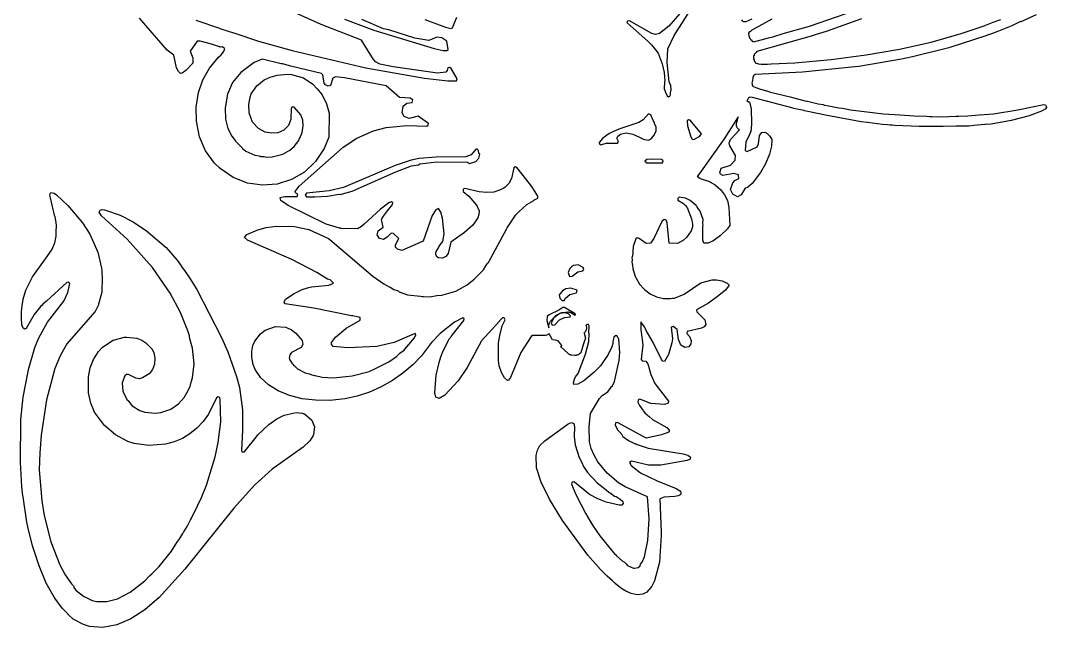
# Model space of a CAD drawing. Header units: millimetres. Extents: x 23 to 290, y 17 to 291.
# Drawn here: x 70.9 to 284.5, y 16.9 to 143.4 of the extents above; entities that cross this region are included whole.
import ezdxf

# ---------------------------------------------------------------- set-up
doc = ezdxf.new("R2010")
doc.units = ezdxf.units.MM
doc.layers.add('CUT', color=7, linetype='CONTINUOUS')

msp = doc.modelspace()

# ---------------------------------------------------------------- linework, layer by layer
at = {"layer": 'CUT'}
for points in [[(107.4317, 143.4161), (112.3596, 141.7773), (112.6517, 141.6358), (115.3082, 140.7764), (115.3589, 140.7798), (120.4871, 139.0742), (127.507, 137.0897), (142.7968, 133.482), (155.058, 131.3548), (159.8934, 130.7649), (161.6976, 130.7679), (161.8064, 131.2427), (160.6121, 133.3338), (160.2944, 133.6045), (159.9172, 133.4698), (159.7777, 132.9199), (159.4665, 132.583), (157.7325, 132.3883), (148.4958, 133.6909), (145.7593, 134.2755), (144.8704, 134.7692), (144.5938, 135.0699), (144.4307, 135.2633), (141.952, 139.25), (133.5177, 142.5573), (125.1719, 146.2862)], [(208.1846, 144.8225), (205.9326, 142.1803), (203.9524, 140.6342), (203.1006, 140.4382), (202.3558, 140.6354), (197.6895, 143.3042), (197.3242, 143.2507), (197.1678, 142.9163), (201.5692, 139.019), (202.075, 138.4949), (202.1215, 138.4468), (202.1432, 138.4243), (202.3026, 138.2591), (203.6457, 136.5855), (204.5373, 134.3262), (204.9293, 132.5255), (205.0363, 130.6953), (204.9912, 130.614), (204.932, 129.1045), (205.1584, 128.6093), (205.1596, 128.5883), (205.5269, 127.6811), (205.8279, 127.481), (206.138, 127.5873), (206.2571, 127.8926), (206.2145, 128.3153), (206.4118, 128.927), (206.323, 129.8445), (205.9883, 130.5597), (205.5806, 134.6038), (205.676, 137.4419), (206.9971, 140.2148), (211.4475, 147.188)], [(282.3457, 144.5509), (279.144, 143.0828), (279.1337, 143.1013), (279.1216, 143.1289), (277.2671, 142.2628), (274.5157, 141.1427), (272.5097, 140.3514), (272.4834, 140.4117), (272.064, 140.2409), (264.2067, 137.6915), (256.6086, 135.7585), (255.2915, 135.493), (254.317, 135.3121), (245.4218, 133.8007), (244.6385, 133.7125), (233.7483, 132.5953), (223.8814, 132.1296), (223.6105, 131.9869), (223.3649, 131.4718), (223.2927, 130.7767), (223.1678, 130.3878), (223.2263, 130.138), (223.2195, 130.0723), (223.2615, 129.9878), (223.3169, 129.7517), (223.3923, 129.7249), (223.4475, 129.6137), (224.9796, 129.0363), (226.2042, 128.7218), (226.2985, 128.6917), (227.0616, 128.4205), (231.1368, 127.4552), (234.5046, 126.5904), (234.5111, 126.6187), (234.5182, 126.6398), (237.0059, 126.0232), (237.9928, 125.8313), (238.3029, 125.7579), (239.1773, 125.6011), (241.2611, 125.196), (242.0453, 125.0868), (243.7422, 124.7825), (250.5592, 123.8972), (253.9751, 123.7097), (256.9661, 123.484), (259.5756, 123.4023), (260.2489, 123.3654), (260.6594, 123.3684), (262.6336, 123.3065), (265.7139, 123.4055), (266.257, 123.4095), (266.2573, 123.4229), (268.1291, 123.483), (270.4834, 123.6794), (271.5725, 123.7554), (271.5718, 123.7702), (273.4675, 123.9284), (278.5715, 124.7256), (283.9386, 125.8799), (284.3029, 125.7983), (284.3263, 125.7635), (284.3842, 125.655), (284.4308, 125.5411), (284.4654, 125.423), (284.5107, 125.2326), (284.2372, 124.8589), (283.5038, 124.4566), (280.8884, 123.5201), (277.1855, 122.5643), (273.0204, 121.7667), (271.8131, 121.6663), (271.8082, 121.693), (271.6856, 121.6734), (269.3874, 121.4645), (268.3462, 121.3779), (266.3334, 121.3329), (266.3309, 121.3611), (265.6665, 121.318), (263.0326, 121.2591), (258.2948, 121.2591), (258.0224, 121.2614), (252.9436, 121.4806), (252.4206, 121.5268), (251.996, 121.5643), (251.4477, 121.6127), (250.3707, 121.7079), (247.2539, 122.0828), (245.9614, 122.2684), (238.4796, 123.6308), (234.8562, 124.3892), (234.0853, 124.5506), (234.0368, 124.5607), (234.0383, 124.5724), (234.0448, 124.6007), (231.9524, 125.031), (231.7925, 125.0675), (223.298, 127.3307), (222.7634, 127.4238), (222.4933, 127.2768), (222.1408, 126.5844), (222.2175, 126.561), (222.3261, 126.5158), (222.4297, 126.4602), (222.4519, 126.4453), (222.7203, 126.3887), (223.0183, 124.9363), (223.1067, 121.8109), (222.9584, 120.072), (222.9407, 120.0703), (222.825, 120.0709), (222.8143, 120.072), (222.7587, 119.7449), (221.9086, 118.0105), (221.7775, 116.2951), (222.2329, 116.1082), (224.295, 117.0136), (224.5897, 117.6557), (224.7979, 119.3966), (225.253, 120.0373), (225.9006, 120.0748), (226.2743, 119.8634), (226.921, 119.2747), (227.3243, 118.5521), (227.3304, 118.4789), (227.3319, 118.4601), (227.3322, 118.4566), (227.3345, 118.4294), (227.276, 117.1645), (226.8231, 115.5056), (226.0232, 113.5199), (224.9903, 111.7254), (223.2257, 109.3956), (222.2695, 108.5946), (221.7715, 108.4463), (220.9563, 107.0386), (220.1839, 106.609), (219.2072, 107.1927), (218.7529, 108.1481), (219.217, 109.531), (219.6701, 110.0383), (220.4836, 110.4603), (220.4075, 111.2218), (219.4422, 111.4918), (217.1596, 111.1093), (216.6385, 111.3322), (216.4824, 111.639), (216.7722, 112.5862), (218.7154, 113.2043), (219.7161, 114.257), (219.7505, 115.2365), (218.6199, 117.2444), (218.4866, 117.9093), (218.7608, 118.541), (220.5853, 120.6174), (220.5725, 120.6236), (220.4739, 120.6842), (220.3815, 120.754), (220.2964, 120.8324), (220.2191, 120.9186), (220.1506, 121.0118), (220.0913, 121.1112), (220.0419, 121.2159), (220.0028, 121.3248), (219.9744, 121.437), (219.9569, 121.5514), (219.9505, 121.667), (219.9553, 121.7826), (219.9712, 121.8973), (219.9981, 122.0099), (220.0357, 122.1193), (220.0837, 122.2247), (220.1448, 122.3433), (220.3532, 123.132), (220.3476, 123.3258), (220.3465, 123.3268), (217.4494, 118.7195), (211.9523, 111.0139), (211.9546, 111.009), (211.8281, 110.9616), (212.083, 110.7322), (212.1436, 110.6016), (212.2647, 110.5686), (212.42, 110.4288), (214.3333, 109.8107), (214.5101, 109.7152), (214.7156, 109.6013), (214.7307, 109.593), (214.7584, 109.5776), (215.541, 109.144), (216.6464, 108.186), (217.5142, 107.0423), (218.0881, 105.8655), (218.3967, 104.4347), (218.6105, 100.6526), (218.4686, 100.4669), (218.3391, 100.2974), (218.3289, 100.284), (218.111, 99.9988), (216.6572, 98.5681), (215.0249, 97.4023), (215.0019, 97.3901), (214.9771, 97.3771), (214.9668, 97.3716), (214.9572, 97.3666), (214.0879, 97.0104), (214.0762, 97.0078), (214.0388, 96.9997), (213.9733, 96.9853), (213.8958, 96.9684), (213.2066, 96.9863), (212.9502, 97.6224), (212.993, 100.5157), (213.0327, 100.6292), (213.006, 101.0797), (213.0068, 101.0866), (213.0045, 101.1048), (213.0023, 101.1427), (213.0135, 101.9044), (212.3934, 103.6805), (212.0148, 104.2121), (211.8141, 104.5249), (211.7499, 104.584), (211.5958, 104.8004), (210.3483, 105.8831), (209.3549, 106.3255), (208.0418, 106.5451), (207.7693, 106.2972), (207.8039, 105.9648), (208.9708, 105.2494), (209.0208, 105.1937), (209.1579, 105.0412), (209.2488, 104.94), (209.3416, 104.8367), (209.6618, 104.4589), (209.6849, 104.4207), (209.6941, 104.4053), (209.6967, 104.4011), (209.6976, 104.3996), (210.638, 102.025), (210.8068, 100.9685), (210.7944, 100.3505), (210.5187, 99.5627), (209.5861, 98.1536), (208.9703, 97.5778), (207.682, 96.9383), (205.9513, 97.0095), (205.5305, 101.2115), (205.3191, 101.7661), (204.956, 101.9206), (204.4398, 101.4643), (202.7876, 97.9468), (202.0736, 97.0063), (201.1867, 96.915), (199.7264, 97.9805), (199.2998, 98.1044), (199.019, 97.8786), (198.4755, 96.2843), (198.3121, 94.2335), (198.1751, 94.0627), (198.2527, 93.4881), (198.2171, 93.0418), (198.2645, 92.7321), (198.2428, 92.7087), (198.3014, 92.491), (198.3069, 92.4551), (198.4135, 91.6434), (198.4432, 91.5635), (198.4787, 91.3317), (198.5836, 91.039), (198.5965, 90.9434), (198.9819, 89.8895), (199.0133, 89.8395), (199.0275, 89.7999), (199.8067, 88.4448), (200.8138, 87.322), (201.9941, 86.4299), (203.3145, 85.799), (204.7899, 85.4811), (206.2777, 85.4822), (206.651, 85.5572), (207.0926, 85.5082), (209.0756, 86.3369), (212.5384, 88.7343), (214.9366, 89.3738), (215.8307, 89.3585), (216.9662, 89.1163), (218.0702, 88.672), (218.4302, 88.2044), (217.7005, 87.2074), (216.0359, 85.8417), (214.1466, 84.4647), (211.6748, 83.1021), (211.7036, 82.6466), (213.4202, 81.0402), (213.6029, 80.0563), (213.2662, 79.5778), (212.7096, 79.2779), (209.6899, 78.5534), (209.6571, 78.1607), (210.2265, 77.5146), (210.5283, 76.7275), (210.4509, 75.9808), (210.0518, 75.4205), (209.2322, 75.2711), (208.3723, 75.7039), (207.9284, 76.9493), (207.6018, 79.0065), (206.8291, 79.6023), (206.3813, 79.4759), (206.6498, 77.039), (206.5565, 76.1948), (205.8044, 73.7913), (204.9707, 72.3598), (204.6823, 72.3914), (204.3723, 72.7263), (202.6711, 76.3011), (201.1863, 78.7984), (200.8476, 79.5888), (200.0485, 80.5951), (200.0485, 78.9081), (200.1714, 78.478), (200.464, 75.8277), (200.1265, 72.736), (200.3615, 72.4936), (201.1124, 72.3928), (201.5186, 71.8718), (202.179, 69.6007), (202.9768, 67.748), (205.8515, 64.0757), (205.7512, 63.6864), (205.0097, 63.3967), (202.1585, 63.61), (199.844, 64.4944), (199.4835, 64.3267), (199.4538, 63.8762), (199.7792, 63.1462), (200.4929, 62.202), (200.5559, 62.0978), (200.6283, 62.0228), (200.9025, 61.6599), (201.3782, 61.2455), (201.5119, 61.1069), (201.749, 60.9224), (202.5308, 60.2412), (205.4689, 58.5669), (205.9722, 58.0272), (205.989, 57.7146), (205.9878, 57.7064), (205.9872, 57.7023), (205.986, 57.6942), (205.9842, 57.6816), (205.8346, 57.5896), (205.5383, 57.4879), (205.3691, 57.4299), (204.7435, 57.2153), (204.3647, 57.0854), (201.1822, 56.3837), (195.2205, 59.6144), (194.7944, 59.5423), (194.7021, 59.0964), (195.2584, 58.0614), (195.8788, 57.3896), (195.8841, 57.3813), (195.9331, 57.3308), (196.1487, 57.0973), (196.3489, 56.7399), (197.4735, 55.852), (198.8942, 55.2009), (199.0659, 55.1804), (199.2956, 55.059), (201.5906, 54.2776), (208.9061, 53.1208), (209.8639, 52.8496), (210.4391, 52.4164), (210.3448, 52.0011), (209.7115, 51.6807), (204.2331, 50.7591), (201.6912, 50.7296), (198.1029, 51.5876), (197.6872, 51.316), (197.886, 50.9509), (197.8787, 50.8769), (197.9798, 50.7786), (198.0385, 50.6708), (198.3009, 50.4666), (198.3571, 50.412), (198.4313, 50.3651), (200.0164, 49.1313), (203.4932, 47.467), (207.4235, 45.9169), (208.1602, 45.3963), (208.4277, 45.11), (208.4855, 44.949), (208.4113, 44.7813), (208.4003, 44.7566), (208.389, 44.731), (208.3728, 44.6943), (208.2773, 44.5732), (207.8459, 44.3498), (207.1178, 44.2192), (204.9292, 44.0745), (204.0596, 43.7011), (204.3231, 36.8025), (204.3296, 36.1149), (203.9213, 30.522), (202.9148, 26.674), (202.3373, 25.511), (201.8042, 24.8487), (201.7196, 24.7436), (201.6976, 24.7164), (201.6933, 24.711), (201.6039, 24.6104), (201.2967, 24.3226), (200.4866, 23.858), (199.3047, 23.7373), (198.0579, 24.0146), (196.9447, 24.5223), (196.7643, 24.6281), (196.6962, 24.668), (196.5935, 24.7282), (196.2356, 24.9381), (195.8317, 25.2101), (194.7437, 26.1221), (194.6497, 26.2009), (194.6105, 26.2338), (194.1493, 26.6204), (193.0496, 27.6084), (191.6599, 29.0284), (189.0587, 31.9765), (183.7773, 39.1851), (181.0463, 43.6368), (179.2888, 47.2092), (178.3806, 50.1935), (178.2938, 52.7379), (178.5401, 53.876), (179.047, 54.8263), (180.0675, 55.7863), (184.9384, 59.3194), (185.6063, 59.6406), (186.1139, 59.4547), (186.2869, 58.7208), (186.1988, 56.7083), (186.4353, 54.9635), (187.2172, 52.358), (187.7572, 51.2931), (188.1209, 50.4358), (188.9792, 49.1927), (190.9622, 47.0617), (192.8251, 45.638), (193.4369, 45.1426), (193.6605, 44.9996), (194.6026, 44.2796), (194.9236, 44.1921), (195.7566, 43.6595), (196.2901, 43.1466), (196.3756, 42.7256), (196.1298, 42.4277), (195.5554, 42.4192), (192.8633, 43.0702), (191.0956, 43.728), (189.4165, 44.6438), (186.2717, 47.1926), (185.9843, 47.2587), (185.7121, 47.0728), (185.6692, 46.781), (186.5123, 44.621), (188.594, 40.5753), (190.0196, 38.2287), (191.5243, 36.0172), (192.1533, 35.2564), (192.41, 34.8962), (193.362, 33.7943), (194.5955, 32.3023), (194.8196, 32.1072), (195.0069, 31.8905), (196.2063, 30.7839), (196.6579, 30.5077), (197.0002, 30.2098), (197.3256, 29.8659), (198.5686, 29.2739), (198.7125, 29.2957), (198.727, 29.2896), (198.7536, 29.302), (199.5453, 29.4219), (199.9301, 29.7771), (199.9942, 30.0977), (200.3412, 30.5386), (200.8334, 31.616), (201.4987, 35.0808), (201.7918, 39.5876), (201.4497, 44.1743), (196.7934, 46.2369), (195.4449, 47.0781), (193.0774, 49.0608), (191.1278, 51.454), (190.3387, 52.8135), (189.7113, 54.1905), (189.3605, 55.5938), (189.3026, 58.8245), (189.5885, 61.4768), (191.4418, 64.6151), (192.043, 65.2481), (193.2292, 66.0083), (193.8655, 66.9909), (193.8863, 67.0499), (194.1883, 67.2765), (194.6026, 68.194), (195.5497, 72.5151), (195.6681, 74.2317), (195.4906, 76.9547), (195.2242, 77.5762), (194.8394, 77.7834), (194.4547, 77.369), (194.2179, 76.4219), (194.2096, 76.0984), (194.0034, 75.3816), (193.2865, 73.765), (191.6451, 71.4215), (190.2963, 70.0149), (188.1928, 68.326), (186.9833, 67.6437), (186.1541, 67.5674), (186.0508, 67.8812), (186.2954, 68.6783), (186.4898, 69.1478), (187.0258, 69.8514), (188.5649, 73.8766), (189.216, 76.4811), (189.3048, 78.1385), (189.2399, 78.225), (189.3438, 79.7556), (189.1666, 80.0331), (188.8401, 80.0757), (188.6362, 79.8262), (188.656, 79.7881), (188.6998, 79.6785), (188.7327, 79.5651), (188.7542, 79.449), (188.7643, 79.3314), (188.7627, 79.2134), (188.7496, 79.096), (188.7249, 78.9806), (188.6891, 78.8681), (188.6424, 78.7597), (188.5852, 78.6564), (188.5182, 78.5592), (188.442, 78.4691), (188.3573, 78.3869), (188.2649, 78.3134), (188.2538, 78.3054), (188.2445, 78.2365), (188.5219, 77.2208), (188.2852, 76.4645), (188.0775, 75.8012), (187.5639, 74.1601), (187.2359, 73.8816), (187.142, 73.8095), (187.0414, 73.747), (186.9351, 73.6947), (186.8242, 73.6531), (186.7098, 73.6227), (186.5929, 73.6037), (186.4747, 73.5964), (186.3563, 73.6007), (185.6531, 73.6612), (185.5372, 73.6769), (185.4234, 73.7037), (185.3128, 73.7416), (185.2064, 73.79), (185.1052, 73.8485), (185.0102, 73.9166), (184.9222, 73.9937), (183.3796, 75.4837), (183.5926, 75.5636), (183.563, 75.7708), (182.9118, 76.5995), (182.3199, 76.8067), (181.6962, 76.816), (181.0217, 78.1048), (180.9949, 78.1636), (180.9494, 77.9524), (180.1413, 77.7516), (177.5064, 77.7198), (177.2233, 77.5531), (175.1024, 74.1855), (172.9099, 69.0027), (172.5437, 68.4814), (172.2809, 68.4021), (171.6873, 68.9524), (171.0861, 70.0679), (170.5827, 71.4289), (170.4193, 72.5409), (170.4231, 76.207), (170.6883, 77.7834), (171.2341, 79.7328), (171.8028, 81.037), (171.6344, 81.3969), (171.2723, 81.4373), (170.674, 80.7797), (170.6587, 80.7727), (170.6216, 80.7222), (166.9299, 76.6655), (163.9413, 71.1031), (162.0687, 68.2791), (159.2624, 65.3505), (158.0641, 64.6439), (157.4121, 64.9281), (157.1908, 65.8238), (157.486, 69.4831), (158.0777, 72.1419), (158.4431, 73.3339), (158.949, 74.5427), (160.1643, 76.9661), (160.2676, 77.1401), (160.4957, 77.4274), (160.6138, 77.5763), (160.7875, 77.7952), (161.3429, 78.4951), (163.2514, 80.8572), (163.2759, 81.1943), (163.0275, 81.4236), (161.2923, 80.5307), (158.2746, 78.1851), (156.5073, 76.2725), (154.4066, 73.5172), (152.585, 71.6091), (150.5547, 69.8802), (148.3492, 68.3622), (146.0235, 67.0521), (143.5741, 65.9494), (141.0341, 65.1154), (138.443, 64.581), (135.3353, 64.2256), (132.3685, 64.2549), (129.5661, 64.5806), (126.9363, 65.2346), (124.5697, 66.2021), (122.5641, 67.4526), (120.9486, 68.9231), (119.8047, 70.6689), (119.3463, 71.7087), (119.0942, 73.1464), (119.0935, 73.2128), (119.0926, 73.2972), (119.0901, 73.5337), (119.0808, 74.4119), (119.2788, 75.6595), (119.687, 76.5824), (120.9262, 78.1292), (121.9012, 78.8364), (124.0436, 79.6182), (124.044, 79.6182), (126.1408, 79.4716), (126.7544, 79.2329), (127.2918, 78.9946), (127.3377, 78.9638), (128.2862, 78.246), (129.5651, 76.7073), (129.6976, 75.8985), (129.3855, 75.2247), (127.372, 74.1907), (126.9834, 73.7362), (126.8658, 73.0022), (126.9332, 72.8712), (126.9324, 72.7246), (127.2134, 72.3272), (127.3955, 71.9736), (127.6022, 71.7773), (127.7541, 71.5625), (127.9912, 71.4078), (128.0344, 71.3666), (128.0506, 71.2966), (128.2092, 71.2006), (128.6072, 70.8225), (130.197, 69.9681), (131.0843, 69.7559), (131.5907, 69.5554), (132.1606, 69.4305), (132.2208, 69.4081), (132.2827, 69.4038), (133.7513, 69.0819), (136.119, 68.9339), (139.9962, 69.3186), (143.5479, 70.2657), (144.7021, 70.7985), (144.7317, 70.8313), (147.6211, 72.2394), (149.2058, 73.3455), (149.9293, 74.0445), (150.776, 74.7128), (151.1545, 75.1589), (151.1839, 75.1197), (151.723, 75.7776), (151.7581, 75.8115), (151.7891, 75.8583), (152.9301, 77.2506), (153.2261, 77.8722), (153.1669, 78.1977), (152.5749, 77.9906), (152.5036, 77.8921), (152.4259, 77.9044), (148.7552, 76.2793), (145.1269, 75.4464), (139.0521, 75.2059), (136.0032, 75.4781), (135.6844, 75.851), (135.7121, 76.3065), (136.4912, 77.3857), (138.6494, 79.2026), (138.7625, 79.2718), (138.8043, 79.2973), (138.9036, 79.3581), (139.3603, 79.6375), (141.6173, 80.9439), (141.6762, 81.4986), (141.3659, 81.561), (141.3234, 81.5986), (140.1159, 81.8372), (139.8323, 81.869), (132.0199, 83.4385), (126.0551, 84.3595), (125.8174, 84.7193), (126.106, 85.3501), (127.8876, 86.5231), (129.5765, 87.3108), (130.6533, 87.6789), (131.5251, 87.8856), (135.1423, 88.2311), (136.0894, 88.6455), (135.3791, 89.3262), (134.8508, 89.4719), (132.6075, 90.8627), (127.4461, 93.5466), (118.2161, 97.6288), (117.5901, 98.1567), (118.0581, 98.817), (120.3369, 99.7755), (122.0901, 100.2179), (124.221, 100.5435), (127.9503, 100.4547), (130.9691, 99.8035), (135.0407, 97.9365), (135.3557, 97.7535), (144.2926, 90.1179), (146.5797, 88.504), (147.5628, 87.9632), (147.6874, 87.8759), (147.8563, 87.8018), (148.6528, 87.3637), (149.5882, 87.0382), (149.7928, 86.8697), (151.4798, 86.2481), (154.2158, 85.9305), (154.5835, 85.8676), (154.7912, 85.8638), (154.7947, 85.8634), (154.7987, 85.8636), (156.1702, 85.8385), (157.6116, 86.0584), (158.6423, 86.1297), (161.5724, 86.9584), (163.9106, 88.3199), (165.3539, 89.5123), (165.6151, 89.7033), (165.7386, 89.83), (165.9528, 90.0069), (167.2846, 91.398), (167.7876, 92.2878), (168.083, 92.6784), (168.3298, 92.9752), (168.3846, 93.0771), (168.4157, 93.1183), (172.1092, 99.9054), (172.1229, 99.9299), (172.1985, 100.0651), (172.2481, 100.1537), (174.0662, 102.9105), (174.6749, 103.5401), (176.3413, 105.0422), (177.7916, 105.8709), (177.8296, 105.9158), (178.6047, 106.3641), (178.6124, 106.7408), (177.3599, 108.7596), (174.2918, 112.7284), (173.9509, 112.8509), (173.6565, 112.6398), (173.1647, 110.4187), (172.5757, 109.3904), (171.8163, 108.6583), (171.5492, 108.4714), (170.681, 107.9869), (169.4526, 107.6185), (167.9953, 107.5274), (166.4247, 107.6468), (163.4545, 108.3491), (163.1068, 108.2226), (163.09, 107.7253), (164.2436, 106.7689), (165.8938, 104.9243), (165.9113, 104.903), (165.9275, 104.862), (165.9564, 104.7888), (166.0666, 104.5093), (166.3887, 103.6924), (166.3582, 102.9608), (166.1282, 102.2334), (165.0827, 100.7387), (163.3338, 99.2274), (160.5012, 97.1871), (159.9799, 94.8489), (159.4779, 94.2197), (158.785, 93.889), (157.9686, 93.9122), (157.5952, 94.1139), (157.3845, 94.6436), (157.3834, 94.6767), (157.3817, 94.7267), (157.3723, 95.0094), (157.4484, 95.2256), (157.9215, 96.0088), (158.0277, 96.1845), (158.0399, 96.2048), (158.3103, 96.6524), (158.8254, 97.3238), (159.1412, 98.9072), (158.8182, 102.1725), (158.4411, 103.4695), (157.9543, 104.2121), (157.3779, 103.9283), (156.6657, 102.7201), (154.7556, 97.3665), (150.3215, 95.4821), (149.3903, 95.7606), (149.0141, 96.1278), (148.9831, 96.6412), (149.6678, 97.9434), (148.584, 98.9849), (148.0656, 99.054), (147.2804, 98.2119), (146.4695, 97.7308), (145.6629, 97.956), (145.2073, 98.6962), (145.4048, 99.53), (146.4456, 100.2938), (146.0996, 101.9046), (146.1717, 102.0573), (146.4912, 102.6276), (147.3136, 103.7062), (148.1701, 104.7678), (148.3939, 105.0275), (148.4123, 105.3607), (148.1659, 105.5858), (147.8334, 105.4736), (147.7748, 105.4717), (147.7314, 105.4391), (147.644, 105.4097), (145.9086, 104.0578), (142.4566, 100.9053), (141.9347, 100.4404), (141.1097, 99.9383), (137.693, 100.0636), (137.6017, 100.0825), (137.591, 100.0847), (137.4949, 100.1045), (137.3771, 100.1288), (134.5809, 100.9449), (126.6881, 104.8032), (125.1539, 105.8561), (125.0125, 106.4715), (125.9663, 106.7001), (128.5319, 106.7278), (128.6572, 107.1776), (128.1562, 107.5), (128.0997, 107.7445), (128.979, 108.824), (138.0933, 116.9591), (140.9521, 118.8804), (144.412, 120.3886), (147.0775, 121.0799), (151.3755, 121.4706), (155.539, 121.3841), (155.8245, 121.5551), (155.8609, 121.9203), (153.7271, 123.4226), (151.8465, 122.9467), (150.8155, 123.3768), (150.4116, 124.1259), (150.617, 125.5376), (151.3553, 126.1249), (152.4471, 126.3108), (152.5776, 126.8236), (152.0372, 127.1959), (149.8159, 127.2906), (147.0268, 129.7775), (138.4153, 131.4147), (136.5051, 131.6178), (135.9354, 131.3427), (135.4931, 129.8147), (135.009, 129.6697), (134.4319, 129.9671), (134.1852, 130.3138), (133.8535, 132.0419), (133.616, 132.2925), (127.2405, 133.8301), (125.4584, 134.3075), (125.1951, 134.3234), (121.236, 135.2782), (119.6058, 134.6258), (116.7806, 132.5544), (115.0999, 130.4342), (114.0119, 128.0315), (113.5695, 125.1687), (113.6293, 122.8391), (114.0728, 120.8915), (114.9399, 119.2419), (115.6013, 118.3966), (115.6745, 118.3268), (115.7291, 118.2348), (116.9642, 117.0063), (117.0478, 116.9506), (117.177, 116.6738), (117.8281, 116.1115), (119.7223, 115.2827), (120.6333, 115.1461), (120.8751, 115.0563), (121.5938, 115.002), (122.0901, 114.9276), (123.3035, 114.9572), (125.5233, 115.4899), (127.0031, 116.3482), (127.9207, 117.1474), (128.8678, 118.3904), (128.9542, 118.6756), (129.0954, 118.8781), (129.5937, 120.0626), (129.8081, 121.4038), (129.7181, 122.5955), (129.3079, 123.7163), (127.8921, 125.3062), (127.5191, 125.3449), (127.2948, 125.089), (127.2388, 122.765), (126.7036, 121.4706), (125.7604, 120.5266), (124.5253, 119.986), (123.1936, 119.8693), (121.8514, 120.1363), (120.4627, 120.8813), (119.2092, 122.1733), (118.5091, 124.1592), (118.4496, 125.8531), (118.7173, 127.3698), (118.9863, 128.0978), (120.1316, 129.7418), (121.6757, 130.9691), (122.9188, 131.5907), (124.3986, 132.005), (126.5045, 132.2088), (127.3851, 132.148), (129.8658, 131.3845), (131.7851, 130.0875), (131.8085, 130.069), (132.7007, 129.0991), (133.7092, 127.9021), (134.6627, 126.0276), (135.1987, 124.0623), (135.1108, 119.0891), (134.1419, 116.7207), (132.3432, 113.965), (130.028, 111.7703), (127.3232, 110.237), (124.3495, 109.306), (121.285, 109.0655), (118.1906, 109.4864), (115.1823, 110.6486), (112.5151, 112.5169), (111.3562, 113.6447), (109.4606, 116.2238), (108.1927, 119.1389), (107.5552, 122.3839), (107.5323, 125.3293), (108.0019, 128.335), (108.8898, 130.9987), (110.2809, 133.4257), (112.168, 135.6976), (112.7078, 136.2374), (113.2406, 136.9181), (113.2553, 137.0066), (113.3293, 137.0957), (113.4773, 137.5397), (113.3575, 137.6196), (113.3589, 137.6285), (113.3392, 137.6318), (112.9446, 137.8948), (112.6158, 137.8028), (112.4153, 137.8598), (112.3627, 137.8547), (110.7154, 138.4656), (108.3381, 139.046), (107.712, 139.0437), (106.2423, 137.0014), (106.7792, 135.5679), (106.8173, 134.4965), (105.3328, 132.9165), (104.6097, 132.4135), (104.2135, 132.3483), (103.8045, 132.715), (103.42, 133.515), (102.8607, 136.1648), (101.4955, 137.2085), (95.736, 143.8123)], [(138.3806, 143.6271), (144.4984, 141.3509), (157.0254, 137.5388), (158.938, 137.1246), (159.6765, 137.0857), (159.9726, 137.2952), (159.6633, 139.0722), (158.6383, 139.7459), (157.5922, 139.8823), (155.969, 139.1946), (153.0089, 139.7014), (147.6386, 141.4175), (146.4829, 141.6089), (142.0001, 143.5396)], [(155.106, 143.5959), (159.4034, 141.9969), (160.5083, 141.7262), (160.8421, 141.8648), (161.7752, 144.072)], [(221.0584, 143.4949), (221.1464, 143.3216), (221.2542, 143.2656), (221.3452, 143.1302), (221.5016, 143.1371), (221.5124, 143.1314), (221.5349, 143.1385), (221.9722, 143.1576), (223.2307, 143.7122)], [(227.3638, 143.6679), (223.1827, 141.3548), (222.8668, 141.092), (222.7562, 141.0314), (222.7293, 140.9777), (222.4808, 140.771), (222.52, 140.5678), (222.5116, 140.5586), (222.6062, 139.9071), (222.6617, 139.8336), (222.6853, 139.7115), (222.7662, 139.6289), (222.7875, 139.6628), (222.7891, 139.6648), (222.8386, 139.5992), (222.8845, 139.46), (223.0018, 139.3642), (223.0504, 139.3185), (223.2593, 139.0417), (223.3929, 138.9967), (223.3988, 138.9911), (223.4053, 138.9925), (223.6, 138.9268), (226.6297, 139.7727), (227.5414, 139.9896), (229.6809, 140.6245), (235.156, 142.153), (242.8197, 144.8353)], [(245.9943, 143.7055), (238.6403, 141.0719), (236.6022, 140.4333), (236.1343, 140.2867), (236.0951, 140.2744), (236.0001, 140.2446), (224.2491, 136.8845), (224.0736, 136.7069), (224.0688, 136.705), (223.7122, 136.3677), (223.7106, 136.3393), (223.6938, 136.3224), (223.6962, 136.0961), (223.689, 135.9733), (223.6131, 136.0141), (223.5306, 136.0696), (223.5165, 135.3758), (223.6403, 135.1484), (223.6399, 135.1405), (223.6885, 135.0587), (223.6976, 134.824), (223.7437, 134.8055), (223.9482, 134.5454), (223.9737, 134.5362), (224.0097, 134.4702), (224.3301, 134.4073), (224.4225, 134.3739), (224.5226, 134.3696), (225.0855, 134.2592), (226.1477, 134.299), (226.4335, 134.2865), (227.1744, 134.3374), (232.1092, 134.5223), (239.7076, 135.2317), (246.9492, 136.1773), (253.8829, 137.3922), (260.4738, 138.8706), (266.7475, 140.6378), (271.7482, 142.3288), (271.737, 142.3616), (271.9973, 142.4471), (273.4219, 143.0115), (274.9882, 143.5614)]]:
    msp.add_lwpolyline(points, dxfattribs=at)
for points in [[(202.2318, 118.6847), (202.8433, 119.4444), (203.2879, 120.4104), (203.2462, 121.1248), (202.9167, 121.8848), (202.8886, 122.0484), (202.6562, 122.5206), (202.6383, 122.5269), (202.1258, 123.7088), (201.6992, 123.8889), (200.5215, 122.6857), (199.6209, 122.1156), (195.4895, 120.7332), (195.3949, 120.6878), (195.3367, 120.6728), (193.6074, 119.8621), (193.5163, 119.7867), (193.3876, 119.725), (192.1823, 118.8714), (191.3819, 117.9253), (191.4482, 117.6016), (191.7394, 117.4453), (192.8463, 117.8307), (195.2159, 117.8317), (195.4528, 118.1625), (195.105, 118.8712), (195.2695, 119.2926), (195.8267, 119.6931), (197.0066, 119.9592), (198.4119, 119.6895), (199.9152, 118.9755), (199.9258, 118.9637), (200.0577, 118.9079), (200.1522, 118.863), (200.2284, 118.8207), (200.2498, 118.8167), (200.8273, 118.5424), (201.6863, 118.4096)], [(209.9987, 122.6602), (209.7482, 122.4477), (209.7624, 121.4432), (210.4482, 119.1096), (210.7553, 118.668), (211.0882, 118.5822), (212.3685, 119.2512), (212.6969, 119.7855), (210.3525, 122.5827)], [(166.249, 116.2816), (166.0277, 116.562), (165.6897, 116.5549), (164.7449, 115.3507), (163.6404, 114.9565), (157.4824, 114.8947), (153.9269, 114.6035), (152.285, 114.2761), (148.9476, 113.1915), (138.1637, 108.571), (135.1971, 107.912), (130.4655, 107.3659), (130.2169, 107.0079), (130.4562, 106.6435), (132.2288, 106.6134), (134.8668, 106.7619), (137.2397, 107.1977), (137.4805, 107.0844), (139.9962, 107.8243), (149.0825, 111.8495), (152.3382, 113.063), (153.818, 113.3293), (154.033, 113.5228), (157.5768, 113.8943), (163.9958, 113.8869), (164.3841, 113.5957), (165.716, 113.9805), (166.3671, 114.6908), (166.5447, 115.5195), (166.3141, 115.6637)], [(201.2916, 114.3948), (200.9068, 114.0397), (201.2916, 113.6845), (204.5472, 113.7437), (204.7248, 114.1581), (204.3696, 114.3948), (202.3275, 114.4836)], [(71.1544, 80.9724), (71.1509, 81.0122), (71.1307, 81.2388), (71.1355, 81.6764), (71.1661, 82.4087), (71.1684, 82.4652), (71.1744, 82.6093), (71.2094, 83.448), (71.5085, 85.3027), (72.0552, 87.1873), (73.4061, 89.9457), (76.1203, 93.7226), (76.6087, 94.3952), (76.6228, 94.4219), (77.4767, 95.6101), (78.0544, 97.0249), (78.3663, 98.464), (78.3465, 99.1051), (78.3737, 99.2391), (78.401, 100.7581), (78.2656, 101.7168), (78.2587, 101.9386), (78.2001, 102.1798), (78.1555, 102.496), (78.1149, 102.5311), (77.101, 106.7078), (77.0445, 107.1495), (77.2852, 107.5297), (77.9158, 107.3995), (78.4369, 107.0192), (80.781, 104.7973), (83.835, 101.2097), (85.3862, 98.8258), (87.0454, 95.1415), (87.8136, 91.8028), (87.8654, 91.22), (87.8464, 90.6285), (87.9611, 89.9629), (87.8428, 86.7889), (87.1026, 83.9751), (86.5003, 82.7615), (80.6079, 75.99), (79.166, 73.5091), (78.1059, 70.8626), (76.3292, 64.3214), (75.2114, 56.9961), (74.9451, 53.3056), (74.8565, 49.7436), (75.3559, 43.3126), (75.8607, 40.2839), (77.2392, 34.7987), (79.1499, 30.0013), (80.2627, 27.9195), (81.5471, 26.0095), (81.9591, 25.5953), (82.1045, 25.1008), (82.5189, 24.6568), (84.0283, 23.4433), (85.8338, 22.585), (86.8105, 22.3778), (87.6951, 22.3652), (87.7782, 22.3559), (87.8532, 22.3629), (88.8822, 22.3482), (91.1316, 22.881), (93.7953, 24.3016), (96.8142, 26.6694), (97.8148, 27.6699), (98.2729, 28.1001), (98.4644, 28.3196), (99.7739, 29.6291), (102.3489, 32.8552), (103.635, 34.8441), (103.9439, 35.2709), (104.7045, 36.4982), (104.8942, 36.7916), (104.9308, 36.8634), (105.6237, 37.9813), (106.3212, 39.3619), (106.539, 39.7226), (107.8752, 42.3953), (107.9541, 42.5939), (108.4948, 43.6642), (109.6735, 46.5837), (111.4646, 52.4855), (112.0885, 55.4863), (112.6173, 59.7518), (112.5302, 64.4566), (112.4084, 64.8356), (112.0692, 64.9616), (111.7728, 64.7541), (110.0851, 61.3541), (108.9461, 59.8198), (107.6406, 58.4209), (106.2179, 57.2935), (104.6288, 56.3303), (102.9227, 55.5867), (101.1497, 55.1096), (97.6768, 54.8445), (94.6355, 55.2423), (93.2523, 55.6964), (90.7383, 57.0274), (88.4538, 59.0337), (86.3729, 61.7682), (85.5543, 63.6366), (85.1208, 65.7897), (85.0913, 69.1173), (85.4203, 71.015), (86.113, 72.7722), (87.1914, 74.4168), (87.3158, 74.566), (87.9522, 75.2418), (88.2265, 75.4847), (90.2479, 76.791), (92.6024, 77.4012), (92.9926, 77.4047), (95.1256, 77.215), (96.2002, 76.7852), (97.0506, 76.2083), (98.248, 74.977), (98.667, 74.1885), (98.9172, 73.0346), (98.855, 71.7958), (98.4444, 70.6916), (97.6942, 69.7846), (96.3329, 68.9329), (95.6776, 68.7242), (94.923, 68.85), (93.4488, 69.6034), (92.975, 69.6501), (92.6372, 69.3451), (92.0879, 67.8859), (92.2529, 66.1512), (93.0802, 64.4396), (93.3975, 64.1158), (93.4106, 64.0504), (94.1505, 63.0737), (95.8079, 62.097), (96.8142, 61.7714), (99.034, 61.5642), (100.1291, 61.6826), (102.2009, 62.393), (103.8287, 63.488), (104.983, 64.8199), (105.809, 66.2842), (105.8502, 66.3464), (105.86, 66.3746), (106.2853, 67.1285), (106.4425, 68.0459), (106.7577, 68.9514), (107.0783, 71.8643), (106.7285, 75.1404), (106.2154, 77.0759), (106.0874, 77.7113), (105.9534, 78.0645), (105.7805, 78.7166), (104.2211, 82.5362), (102.0697, 86.5703), (98.4209, 91.9244), (93.1149, 97.79), (87.8247, 102.6659), (87.32, 103.4736), (87.4928, 103.8839), (87.9677, 103.9769), (88.4232, 103.9028), (91.6644, 102.8224), (94.3873, 101.4314), (97.1398, 99.5668), (101.2338, 96.0536), (103.49, 93.5393), (103.5399, 93.4698), (104.3636, 92.2851), (104.6242, 91.9102), (105.0516, 91.2955), (106.1366, 89.7347), (107.6181, 87.3644), (112.7521, 77.3047), (114.089, 74.3326), (115.9315, 69.2164), (116.5273, 66.8851), (117.1185, 62.2436), (117.1792, 58.0312), (116.9258, 53.7944), (117.0458, 53.5214), (117.5966, 53.5335), (117.7404, 53.7351), (119.9637, 56.6002), (120.3586, 57.0266), (122.6524, 59.1965), (124.2802, 60.3804), (125.7974, 61.1819), (128.2988, 61.7119), (129.5952, 61.5602), (129.6076, 61.5565), (129.639, 61.5468), (129.9042, 61.4654), (130.0373, 61.4245), (131.5923, 60.1133), (132.1537, 58.7161), (131.9443, 57.1447), (131.8291, 56.9076), (131.1723, 55.8175), (129.7576, 54.5259), (123.3063, 49.9082), (119.6284, 46.5523), (115.3816, 41.7738), (105.1708, 29.0771), (99.7936, 23.1966), (96.8039, 20.5916), (93.9371, 18.722), (91.007, 17.4788), (88.0916, 16.9326), (85.2846, 17.1502), (84.0354, 17.5385), (81.9252, 18.6959), (80.8787, 19.6589), (80.8603, 19.6777), (80.7972, 19.7421), (80.7113, 19.8296), (79.5799, 20.9837), (78.0862, 23.0101), (77.9464, 23.2279), (76.3131, 26.184), (74.7993, 29.809), (73.4721, 33.9085), (72.491, 37.9096), (72.2875, 38.8544), (71.4631, 44.127), (71.3712, 44.8412), (71.3511, 44.9972), (71.2801, 45.5493), (71.1851, 46.2873), (70.9439, 51.2645), (71.0335, 60.2209), (71.4803, 64.9178), (72.5734, 70.6198), (72.5835, 70.6591), (72.5838, 70.6602), (73.9115, 75.2657), (74.727, 77.2303), (76.533, 80.5172), (79.9519, 84.8964), (80.775, 86.7128), (81.223, 88.5653), (80.9792, 88.8855), (80.5823, 88.8192), (76.3798, 84.9316), (75.608, 84.2497), (75.477, 84.0964), (75.1887, 83.8297), (73.7644, 82.091), (72.0964, 79.1742), (71.8328, 79.0564), (71.4702, 79.2729), (71.2409, 80.0026), (71.2195, 80.2428), (71.1985, 80.4778), (71.1657, 80.8463), (71.1633, 80.8726)], [(185.6348, 92.0787), (185.2796, 91.7236), (184.9244, 90.8652), (185.2204, 90.0365), (185.7827, 90.0957), (186.937, 91.0132), (187.9729, 91.2204), (188.1801, 91.5164), (188.0321, 91.9307), (187.0554, 92.4635), (186.0491, 92.3451)], [(183.7731, 87.0734), (183.0935, 86.2039), (183.2332, 85.5506), (183.6607, 85.0208), (184.0942, 85.0668), (184.3978, 85.5445), (185.2716, 86.2561), (186.7078, 86.65), (186.8127, 87.1983), (185.5233, 87.6324), (184.4436, 87.4528)], [(182.5941, 82.0589), (183.4053, 82.4536), (183.5099, 82.4985), (183.6183, 82.5333), (183.7295, 82.5576), (183.8425, 82.5713), (184.8583, 82.6458), (184.9706, 82.6488), (185.0826, 82.6413), (185.1934, 82.6233), (185.3021, 82.595), (185.4076, 82.5568), (185.5091, 82.5088), (186.432, 82.0185), (186.466, 82.0285), (186.4862, 82.0324), (186.4087, 82.2724), (184.1912, 83.5801), (183.8591, 83.6098), (183.0244, 83.0066), (180.9883, 82.0782), (180.5521, 81.6768), (180.5059, 80.8907), (180.9197, 79.3771), (180.9461, 79.8993), (180.9583, 80.0195), (180.9824, 80.1378), (181.0184, 80.2531), (181.0657, 80.3642), (181.1443, 80.5255), (181.1995, 80.6262), (181.2641, 80.7213), (181.3375, 80.8097), (182.2334, 81.7896), (182.3136, 81.8694), (182.401, 81.9413), (182.4947, 82.0047)], [(183.1782, 82.3117), (181.9351, 81.4238), (181.3728, 80.4175), (181.6392, 79.9144), (182.1719, 79.944), (183.119, 80.9799), (184.2141, 81.5126), (185.3388, 81.6606), (185.398, 81.8382), (185.0132, 82.2525), (184.3621, 82.4893)]]:
    msp.add_lwpolyline(points, close=True, dxfattribs=at)

doc.saveas('drawing.dxf')
